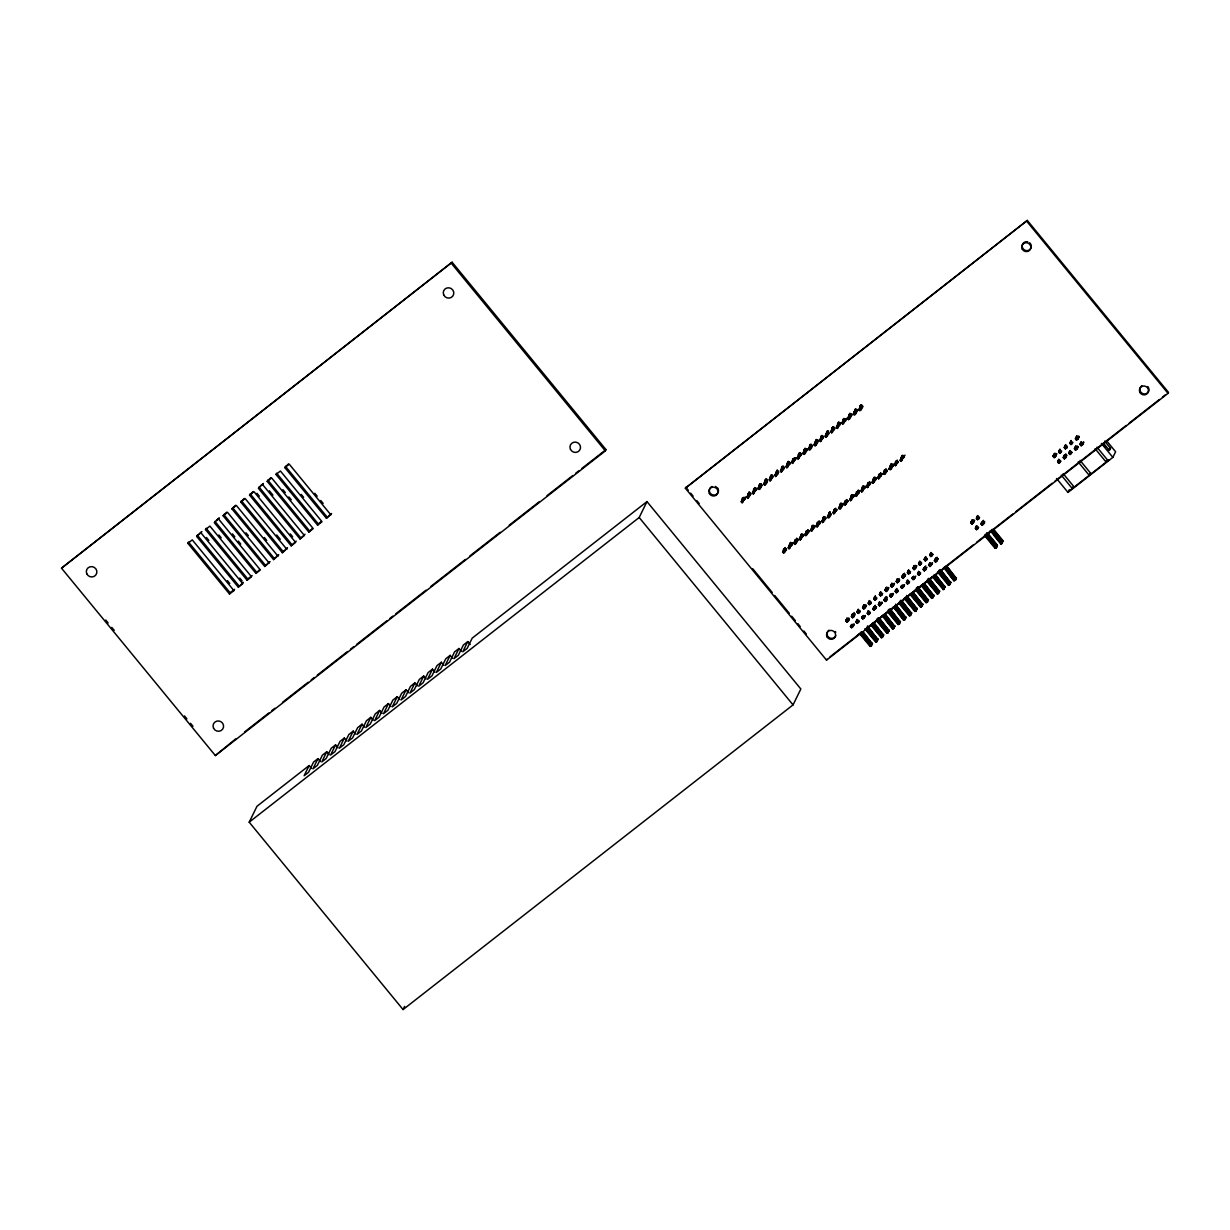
<?xml version="1.0" encoding="UTF-8"?>
<svg xmlns="http://www.w3.org/2000/svg" width="1230" height="1230" viewBox="0 0 1230 1230"><rect width="100%" height="100%" fill="white"/><g stroke="black" fill="none" stroke-linecap="round" stroke-linejoin="round"><path stroke-width="1.5" d="M869.395 604.637L868.226 603.223L869.641 602.131L870.794 603.53L869.395 604.637L868.226 603.223L869.548 600.548M876.575 606.728L873.992 610.234L872.823 608.835L874.299 606.421M880.588 595.889L879.419 594.49L880.834 593.383L881.987 594.797L880.588 595.889L879.419 594.49L880.742 591.799M886.615 596.565L885.431 598.979L886.584 600.394L885.185 601.501L884.016 600.086L885.492 597.672M908.57 574.041L907.402 572.627L908.816 571.52L909.969 572.934L908.57 574.041L907.402 572.627L908.724 569.936M913.167 579.115L914.567 578.53L913.413 577.116L911.999 578.223L913.167 579.638L915.75 576.117M919.763 565.293L918.595 563.878L920.009 562.771L921.162 564.186L919.287 564.232L919.133 562.371L920.978 562.048L921.685 563.155L919.763 565.293L918.595 563.878L919.917 561.188M926.943 567.384L924.36 570.889L923.192 569.475L924.668 567.076M977.589 519.675L976.42 518.276L977.835 517.169L978.988 518.583L977.589 519.675L976.42 518.276L977.742 515.585M984.769 521.766L982.186 525.287L981.017 523.872L982.493 521.459M847.009 622.134L845.84 620.72L847.255 619.613L848.423 621.027L847.009 622.134L845.84 620.72L847.163 618.029M851.621 627.192L853.02 626.624L851.852 625.209L850.437 626.316L851.606 627.731L854.189 624.21M855.327 613.97L853.405 617.076L851.76 616.122L851.975 614.846L853.174 614.308L854.543 615.63L852.605 617.752L851.437 616.338L852.759 613.662M857.202 623.349L856.034 621.95L857.448 620.843L858.617 622.257L857.202 623.349L856.034 621.95L857.218 619.536M858.202 613.386L857.033 611.971L858.448 610.864L859.601 612.279L858.202 613.386L857.033 611.971L858.356 609.28M862.814 618.459L864.213 617.875L863.045 616.476L861.63 617.568L862.799 618.982L865.382 615.477M866.52 605.221L863.798 609.004L862.63 607.605L863.952 604.914M868.395 614.616L867.227 613.201L868.641 612.094L869.795 613.509L868.395 614.616L867.765 611.694L868.964 611.172L870.333 612.479L869.195 613.939L867.227 613.201L868.411 610.787M872.378 643.997L870.886 644.781L872.485 643.259L872.285 644.197L863.091 631.82M874.991 600.271L873.823 598.856L875.237 597.749L876.39 599.164L874.515 599.21L874.361 597.35L875.56 596.827L876.929 598.134L874.991 600.271L873.823 598.856L875.145 596.166M877.974 639.631L876.483 640.399L878.082 638.893L877.882 639.831L867.519 626.024M882.171 602.346L879.588 605.867L878.42 604.453L879.604 602.039M872.67 624.594L882.079 636.033L883.678 634.526L883.463 635.449L874.284 623.072M888.906 587.74L886.184 591.522L885.016 590.108L886.338 587.433M889.167 630.882L887.676 631.667L889.275 630.144L889.059 631.082L879.88 618.705M890.797 596.596L892.181 596.027L891.027 594.613L889.613 595.704L891.581 596.458L892.719 594.997L891.35 593.675L890.151 594.213L890.781 597.119L893.364 593.613M894.502 583.358L891.781 587.156L890.612 585.741L891.935 583.051M894.764 626.516L893.272 627.285L894.871 625.778L894.656 626.716L885.477 614.339M896.378 592.752L895.209 591.338L896.624 590.231L897.777 591.645L896.378 592.752L895.209 591.338L896.685 588.939M897.377 582.774L896.209 581.375L897.623 580.268L898.776 581.682L896.901 581.713L896.747 579.868L897.946 579.33L899.299 580.652L897.377 582.774L896.209 581.375L897.531 578.684M900.36 622.134L898.869 622.918L900.468 621.411L900.252 622.334L891.073 609.957M901.99 587.848L903.373 587.279L902.22 585.864L900.806 586.971L901.974 588.386L904.557 584.865M905.695 574.625L902.974 578.408L901.805 576.993L903.128 574.318M895.056 607.097L904.465 618.536L906.064 617.029L905.849 617.967L895.502 604.161M907.571 584.004L906.402 582.59L907.817 581.498L908.97 582.912L907.571 584.004L906.402 582.59L907.878 580.191M911.553 613.386L910.062 614.17L911.661 612.663L911.445 613.601L902.267 601.224M916.888 565.877L914.167 569.659L912.998 568.245L914.32 565.569M917.149 609.019L915.658 609.803L917.257 608.297L917.042 609.219L906.695 595.412M918.764 575.256L917.595 573.857L919.01 572.75L920.163 574.164L918.287 574.195L918.134 572.35L919.317 571.812L920.686 573.134L918.764 575.256L917.595 573.857L918.779 571.443M911.845 593.982L921.239 605.421L922.854 603.915L922.638 604.852L913.46 592.476M925.36 560.926L924.191 559.512L925.606 558.405L926.759 559.819L925.36 560.926L924.191 559.512L925.514 556.821M924.499 598.195L926.836 601.055L928.45 599.548L928.235 600.486L917.888 586.679M932.54 563.002L929.957 566.523L928.788 565.108L929.972 562.694M930.956 556.544L929.788 555.13L931.202 554.038L932.355 555.453L930.956 556.544L929.788 555.13L931.11 552.455M933.939 595.904L932.432 596.688L934.047 595.182L933.831 596.104L924.653 583.727M938.136 558.635L935.553 562.141L934.923 559.235L936.768 558.897L937.475 560.019L936.353 561.48L934.385 560.742L935.861 558.328M939.536 591.538L938.029 592.307L939.643 590.8L939.428 591.738L930.249 579.361M934.231 576.501L943.625 587.94L945.24 586.433L945.024 587.371L935.846 574.979M950.729 582.789L949.222 583.574L950.836 582.051L950.621 582.989L941.442 570.612M945.424 567.753L954.818 579.192L956.433 577.685L956.217 578.623L947.039 566.246M974.714 520.259L971.992 524.057L970.824 522.642L972.146 519.952M976.589 529.653L975.421 528.239L976.835 527.147L977.988 528.546L976.589 529.653L975.421 528.239L976.605 525.825M984.492 535.434L995.07 548.319L996.469 547.734L986.106 533.928M985.907 534.343L996.485 547.212L995.07 548.319L997.469 545.198L988.074 533.743M990.288 530.668L1000.667 543.952L1002.066 543.368L991.703 529.561M991.503 529.961L1002.081 542.845L1000.667 543.952L1003.065 540.816L993.671 529.377M1056.939 453.885L1054.202 457.668L1053.049 456.253L1054.356 453.578M1058.799 463.264L1057.646 461.85L1059.061 460.758L1060.214 462.157L1058.799 463.264L1057.646 461.85L1058.876 459.359M1059.799 453.301L1058.646 451.887L1060.06 450.78L1061.213 452.194L1059.799 453.301L1058.646 451.887L1059.953 449.211M1067.04 455.3L1064.396 458.898L1063.765 456.007L1064.965 455.469L1066.318 456.791L1065.195 458.252L1063.243 457.483L1064.473 454.992M1065.395 448.919L1064.242 447.505L1065.657 446.413L1066.81 447.828L1065.395 448.919L1064.765 446.029L1066.61 445.706L1067.317 446.813L1066.195 448.274L1064.242 447.505L1065.549 444.829M1069.992 454.516L1068.839 453.117L1070.254 452.01L1071.407 453.424L1069.992 454.516L1068.839 453.117L1070.069 450.611M1070.992 444.553L1069.839 443.138L1071.253 442.031L1072.406 443.446L1070.992 444.553L1069.839 443.138L1071.146 440.463M1078.233 446.552L1076.388 449.504L1075.112 449.119L1074.958 447.259L1076.803 446.936L1077.511 448.043L1075.589 450.149L1074.436 448.735L1075.666 446.244M1079.31 436.404L1076.588 440.186L1075.435 438.772L1076.742 436.096M1083.83 442.185L1081.185 445.783L1080.032 444.368L1081.262 441.877M846.44 620.889L847.255 619.613M852.036 616.522L854.173 612.555M851.037 626.501L851.852 625.209M857.633 612.156L858.448 610.864M856.634 622.119L857.448 620.843M863.229 607.774L864.044 606.498L865.197 607.912L863.814 608.481M862.23 617.752L863.045 616.476M868.826 603.407L869.641 602.131M867.827 613.386L868.641 612.094M874.422 599.041L875.237 597.749M873.423 609.004L875.422 605.314M871.593 645.612L861.123 632.005L871.486 645.812L870.087 646.396L859.524 633.512M880.019 594.659L880.834 593.383M879.02 604.637L879.834 603.361L880.988 604.76L879.604 605.345M865.12 629.145L875.683 642.014L877.298 640.507L877.082 641.445L866.72 627.638M885.615 590.292L886.43 589.016L887.583 590.415L886.2 591M884.616 600.255L885.431 598.979L884.016 600.086L885.185 601.501M882.771 636.863L872.316 623.256L882.679 637.079L881.28 637.647L870.717 624.779M891.212 585.926L892.027 584.634L893.18 586.049L891.781 586.618M890.213 595.889L891.027 594.613M888.367 632.497L877.913 618.89L888.275 632.697L886.876 633.281L876.314 620.397M896.808 581.544L897.623 580.268M895.809 591.522L896.624 590.231M893.472 626.885L893.872 628.33L883.509 614.523M902.405 577.178L904.542 573.211M901.405 587.14L902.22 585.864M899.561 623.748L889.106 610.141L899.468 623.964L898.069 624.533L887.507 611.664M908.001 572.796L908.816 571.52M907.002 582.774L907.817 581.498M905.28 618.644L905.065 619.582L894.702 605.775M913.598 568.429L914.413 567.153L915.566 568.567L914.167 569.136M912.598 578.408L913.413 577.116M898.684 602.915L909.262 615.784L910.877 614.277L910.661 615.215L900.099 601.808M919.194 564.063L920.009 562.771M918.195 574.026L919.01 572.75M904.281 598.533L914.859 611.418L916.473 609.911L916.258 610.833L905.895 597.027M924.791 559.681L925.606 558.405M923.792 569.659L925.79 565.969M921.947 606.267L911.492 592.66L921.854 606.467L920.455 607.036L909.877 594.167M930.387 555.314L931.202 554.038M929.388 565.293L930.203 564.001L931.356 565.416L929.957 566M927.543 601.885L917.088 588.294L927.451 602.1L926.052 602.669L915.474 589.8M934.985 560.911L936.983 557.221M933.139 597.519L922.685 583.912L933.047 597.719L931.648 598.303L921.07 585.418M938.736 593.152L928.281 579.545L938.644 593.352L937.245 593.921L926.667 581.052M943.825 587.525L944.24 588.986L933.878 575.179M937.86 572.304L948.438 585.188L950.052 583.681L949.837 584.604L939.274 571.212M956.325 578.423L955.433 580.237L955.018 578.792M971.423 522.827L972.238 521.535L973.391 522.95L971.992 523.519M977.02 518.445L977.835 517.169M976.02 528.423L976.835 527.147M981.617 524.042L983.616 520.351M996.469 547.734L996.684 546.812M997.361 545.92L995.87 546.704L997.253 546.12M1002.066 543.368L1002.281 542.43M1002.957 541.554L1001.651 541.923L1002.85 541.754M1053.787 456.484L1054.464 455.162L1055.617 456.561L1054.233 457.007M1059.384 452.102L1060.06 450.78M1058.384 462.08L1059.061 460.758M1064.98 447.735L1065.657 446.413M1063.981 457.714L1065.872 453.885M1070.577 443.369L1071.253 442.031M1069.577 453.332L1070.254 452.01M1076.173 438.987L1076.85 437.665L1078.003 439.079L1075.743 438.572L1076.481 436.881L1077.803 436.957L1078.402 438.726L1076.696 439.494M1075.174 448.965L1075.85 447.643L1077.003 449.042L1075.604 449.488M1080.77 444.599L1081.447 443.261L1082.6 444.676L1080.34 444.168L1080.555 442.892L1082.4 442.554L1083 444.338L1081.293 445.091M745.365 498.673L745.257 497.351M756.558 489.924L756.45 488.602M790.137 463.695L789.522 461.896M795.733 459.328L795.626 458.006M806.926 450.58L806.803 449.257M792.335 544.706L791.72 542.891M803.528 535.957L803.421 534.635M809.232 530.914L807.387 532.359M814.721 527.209L814.614 525.887M820.425 522.166L818.58 523.611M840.505 424.35L839.89 422.551M846.102 419.984L845.979 418.661M851.698 415.602L851.083 413.803M857.295 411.235L857.172 409.913M842.704 505.346L842.089 503.547M853.897 496.613L853.789 495.29M865.09 487.864L864.982 486.542M870.794 482.821L868.949 484.266M876.283 479.116L876.175 477.793M881.987 474.073L880.142 475.518M893.072 466.001L892.457 464.202M876.283 607.805L875.022 605.837L873.623 607.651M904.265 457.268L904.158 455.93M881.879 603.438L881.772 602.131M888.475 589.093L887.876 587.325M894.072 584.711L893.964 583.42M899.668 580.345L899.069 578.577M932.248 564.093L932.14 562.787M984.477 522.842L983.216 520.874L981.817 522.688M1078.879 437.772L1078.28 436.004M1077.88 447.735L1077.28 445.967M1083.476 443.369L1083.369 442.077M742.213 502.778L741.26 501.748L743.981 497.181M747.809 498.396L746.856 497.366L749.577 492.8M753.406 494.03L752.452 492.999L755.174 488.433M761.924 485.466C761.524 486.434 759.448 491.4 758.049 488.618L760.77 484.066M767.52 481.084C767.12 482.052 765.045 487.034 763.646 484.251L766.367 479.685M770.195 480.915L769.242 479.885L771.963 475.318M777.314 473.442L775.669 476.517L774.839 475.503L777.56 470.952M781.388 472.166L780.435 471.136L783.156 466.57M788.507 464.694L786.862 467.769L786.032 466.77L788.753 462.203M792.581 463.433L791.628 462.388L794.349 457.821M799.7 455.946L798.055 459.021L797.225 458.021L799.946 453.455M807.449 448.935C806.68 449.919 804.835 456.653 802.821 453.655L805.542 449.088M812.292 446.106C811.892 447.09 809.817 452.056 808.418 449.273L811.139 444.707M786.508 548.98C786.124 549.948 784.048 554.915 782.649 552.132L785.37 547.581M818.642 440.186C817.873 441.186 816.028 447.905 814.014 444.906L816.735 440.34M790.706 545.69L789.06 548.765L788.245 547.765L790.967 543.199M820.564 441.57L819.611 440.54L822.332 435.974M797.701 540.231C797.317 541.2 795.241 546.182 793.842 543.399L796.563 538.832M827.682 434.082L826.037 437.173L825.207 436.158L827.928 431.592M801.899 536.957L800.253 540.032L799.439 539.017L802.16 534.45M831.757 432.822L830.804 431.791L833.525 427.225M807.495 532.575L805.85 535.65L805.035 534.65L807.756 530.084M838.875 425.349L837.23 428.424L836.4 427.41L839.121 422.859M813.092 528.208L811.446 531.283L810.632 530.284L813.353 525.717M842.95 424.073L841.997 423.043L844.718 418.477M817.166 526.932L816.228 525.902L818.949 521.336M851.467 415.509C851.068 416.478 848.992 421.46 847.593 418.677L850.314 414.11M824.285 519.46L822.639 522.535L821.825 521.535L824.53 516.969M857.817 409.59C857.049 410.574 855.204 417.308 853.189 414.295L855.911 409.744M831.28 514.002C830.88 514.97 828.82 519.952 827.421 517.169L830.127 512.602M862.661 406.761C862.261 407.73 860.185 412.711 858.786 409.928L861.507 405.362M835.477 510.727L833.832 513.802L833.017 512.787L835.723 508.221M843.457 503.255C842.55 504.269 840.782 511.465 838.614 508.421L841.32 503.854M846.67 501.978L845.025 505.053L844.211 504.054L846.917 499.488M852.267 497.596L850.622 500.687L849.807 499.672L852.513 495.106M857.864 493.23L856.218 496.305L855.404 495.306L858.11 490.739M863.46 488.863L861.815 491.938L861 490.924L863.706 486.373M869.057 484.482L867.411 487.557L866.596 486.557L869.303 481.991M874.653 480.115L873.008 483.19L872.178 482.191L874.899 477.624M878.727 478.854L877.774 477.809L880.495 473.258M887.245 470.275C886.845 471.244 884.77 476.225 883.371 473.442L886.092 468.876M893.826 463.895C892.918 464.909 891.15 472.12 888.967 469.076L891.689 464.51M897.039 462.634L895.394 465.709L894.564 464.694L897.285 460.128M902.636 458.252L900.99 461.327L900.16 460.327L902.882 455.761M759.648 484.097L759.433 485.389M770.841 475.349L770.626 476.656M782.034 466.601L781.819 467.907M810.017 444.737L809.801 446.044M821.21 436.004L820.994 437.296M832.403 427.256L832.187 428.563M843.596 418.507L843.38 419.814M789.829 543.23L789.629 544.536M801.022 534.481L800.822 535.788M860.385 405.393L860.17 406.7M812.215 525.748L812 527.04M823.408 517L823.193 518.307M840.198 503.885L839.982 505.192M851.391 495.137L851.175 496.443M862.584 486.404L862.368 487.695M873.777 477.655L873.561 478.962M901.759 455.792L901.544 457.099M846.855 618.26L846.64 619.536M858.048 609.511L857.833 610.787M857.049 619.474L857.787 621.673M869.226 600.763L869.026 602.039M868.242 610.741L868.98 612.94M880.419 592.014L880.219 593.306M879.419 601.993L880.173 604.191M897.208 578.899L897.008 580.191M908.401 570.167L908.201 571.443M907.402 580.13L907.202 581.406M919.594 561.418L919.394 562.694M918.595 571.397L919.348 573.595M930.787 552.67L930.587 553.946M929.788 562.648L930.541 564.847M977.42 515.801L977.22 517.092M976.42 525.779L977.173 527.977M1059.63 449.442L1059.43 450.718M1058.63 459.42L1058.43 460.697M1070.823 440.709L1070.623 441.985M1069.823 450.672L1069.623 451.948M1081.016 441.924L1080.816 443.215M61.5 568.168L452.102 262.221L605.975 449.611L605.345 450.887L215.358 755.558L61.5 568.168L452.102 262.221M187.867 543.306L188.482 542.046L230.118 592.752L229.503 594.029L187.867 543.306L192.264 539.878L233.9 590.585L229.503 594.029M196.677 536.434L201.705 531.714L196.677 536.434L238.312 587.14L242.725 583.697L201.09 532.99M205.487 529.546L206.117 528.27L247.753 578.976L247.122 580.253L205.487 529.546L209.9 526.102L251.535 576.809L247.122 580.253M218.709 519.214L260.345 569.921L255.932 573.365L214.297 522.658L219.34 517.938L216.403 520.244M264.757 566.476L269.785 561.772L264.757 566.476L223.122 515.77L226.674 512.203M273.567 559.588L278.595 554.884L273.567 559.588L231.932 508.882L235.499 505.315M282.377 552.716L287.405 547.996L282.377 552.716L240.742 502.009L244.309 498.442M249.552 495.121L253.964 491.677L295.6 542.384L291.187 545.828L249.552 495.121L253.119 491.554M262.774 484.789L304.41 535.496L299.997 538.94L258.377 488.233L263.404 483.513L260.468 485.819M267.187 481.345L271.584 477.901L313.22 528.608L308.822 532.052L267.187 481.345L270.738 477.778M275.997 474.457L276.627 473.196L318.247 523.903L317.632 525.164L275.997 474.457L280.409 471.013L322.029 521.72L317.632 525.164M326.442 518.291L331.47 513.571L326.442 518.291L284.807 467.585L288.374 464.002M233.9 590.585L234.53 589.308L230.118 592.752M238.312 587.14L243.34 582.42M255.932 573.365L259.499 569.798M291.187 545.828L296.215 541.108M299.997 538.94L305.04 534.22M308.822 532.052L312.374 528.485M215.358 755.558L235.637 738.938M470.183 644.535L467.769 641.599L462.788 651.777L467.2 648.333L472.182 638.155L646.98 501.594L800.838 689L793.043 704.898L403.071 1009.569L249.198 822.178L256.993 806.265L309.13 765.537L311.544 768.473M309.13 765.537L304.148 775.715L308.561 772.271L313.542 762.093L317.955 758.649L320.369 761.585M317.955 758.649L312.958 768.827L317.371 765.383L322.352 755.205L326.765 751.761L329.179 754.697M326.765 751.761L321.783 761.939L326.181 758.495L331.178 748.317L335.575 744.873L337.989 747.809M335.575 744.873L330.593 755.051L334.99 751.622L339.987 741.429L344.385 737.985L346.799 740.937M344.385 737.985L339.403 748.178L343.816 744.734L348.797 734.556L353.21 731.112L355.624 734.049M353.21 731.112L348.213 741.29L352.626 737.846L357.607 727.668L362.02 724.224L364.434 727.161M362.02 724.224L357.023 734.402L361.436 730.958L366.417 720.78L370.83 717.336L373.243 720.273M370.83 717.336L365.848 727.514L370.245 724.07L375.242 713.892L379.639 710.448L382.053 713.385M379.639 710.448L374.658 720.626L379.055 717.182L384.052 707.004L388.449 703.56L390.863 706.512M388.449 703.56L383.468 713.754L387.881 710.31L392.862 700.116L397.275 696.687L399.688 699.624M397.275 696.687L392.278 706.866L396.69 703.422L401.672 693.243L406.085 689.799L408.498 692.736M406.085 689.799L401.088 699.978L405.5 696.534L410.482 686.355L414.894 682.911L417.308 685.848M414.894 682.911L409.913 693.09L414.31 689.646L419.307 679.467L423.704 676.023L426.118 678.96M423.704 676.023L418.723 686.202L423.12 682.758L428.117 672.579L432.514 669.135L434.928 672.087M432.514 669.135L427.533 679.314L431.945 675.885L436.927 665.691L441.339 662.263L443.753 665.199M441.339 662.263L436.343 672.441L440.755 668.997L445.737 658.819L450.149 655.375L452.563 658.311M450.149 655.375L445.152 665.553L449.565 662.109L454.546 651.931L458.959 648.487L461.373 651.423M458.959 648.487L453.978 658.665L458.375 655.221L463.372 645.043L467.769 641.599M249.198 822.178L639.185 517.507L646.98 501.594M403.071 1009.569L404.624 1006.386M685.341 488.187L1027.311 220.431L1168.5 392.385L1168.023 393.354L826.529 660.141L685.341 488.187L1027.311 220.431M742.582 498.273L741.26 501.748M745.903 497.028L742.09 502.747M749.162 491.892L746.856 497.366M750.731 494.199L747.686 498.381M754.759 487.526L752.452 492.999M757.08 488.279L753.283 493.999M760.14 483.605L758.049 488.618M765.952 478.777L763.646 484.251M764.599 485.281L766.121 482.175M771.333 474.857L769.242 479.885M773.116 476.717L770.072 480.884M777.145 470.029L774.839 475.503M778.713 472.351L775.669 476.517M782.526 466.109L780.435 471.136M784.31 467.969L781.265 472.135M788.338 461.281L786.032 466.77M789.906 463.602L786.862 467.769M792.95 458.928L791.628 462.388M796.256 457.683L792.458 463.402M799.531 452.548L797.225 458.021M801.099 454.854L798.055 459.021M805.127 448.166L802.821 453.655M810.509 444.261L808.418 449.273M816.32 439.433L814.014 444.906M814.967 445.937L816.489 442.831M821.702 435.512L819.611 440.54M823.485 437.373L820.441 441.539M827.513 430.685L825.207 436.158M829.082 432.991L826.037 437.173M832.879 426.764L830.804 431.791M834.678 428.624L831.634 432.791M838.706 421.936L836.4 427.41M841.028 422.705L837.23 428.424M843.319 419.568L841.997 423.043M846.624 418.323L842.827 424.058M849.899 413.203L847.593 418.677M783.971 548.672L782.649 552.132M848.546 419.707L850.068 416.601M783.587 553.177L785.109 550.071M855.496 408.821L853.189 414.295M790.552 542.292L788.245 547.765M793.089 542.599L789.06 548.765M860.862 404.901L858.786 409.928M795.164 539.924L793.842 543.399M794.78 544.429L796.302 541.323M801.514 534.005L799.439 539.017M804.066 534.312L800.253 540.032M806.357 531.176L805.035 534.65M808.894 531.483L805.85 535.65M812.707 525.256L810.632 530.284M814.491 527.116L811.446 531.283M817.55 522.442L816.228 525.902M820.087 522.735L817.043 526.917M823.9 516.508L821.825 521.535M825.684 518.368L822.639 522.535M829.712 511.68L827.421 517.169M834.324 509.312L833.017 512.787M836.877 509.62L833.832 513.802M840.905 502.947L838.614 508.421M845.517 500.579L844.211 504.054M848.07 500.887L845.025 505.053M851.883 494.645L849.807 499.672M854.435 494.952L850.622 500.687M856.71 491.831L855.404 495.306M859.263 492.138L856.218 496.305M863.076 485.912L861 490.924M865.628 486.219L861.815 491.938M867.903 483.083L866.596 486.557M870.456 483.39L867.411 487.557M874.269 477.163L872.178 482.191M876.052 479.024L873.008 483.19M879.096 474.349L877.774 477.809M881.649 474.657L878.604 478.824M884.693 469.968L883.371 473.442M884.324 474.473L885.846 471.367M891.273 463.587L888.967 469.076M895.886 461.235L894.564 464.694M898.438 461.542L895.394 465.709M902.251 455.3L900.16 460.327M905.019 455.162L900.99 461.327M826.529 660.141L827.006 659.188M852.79 625.317L851.606 627.731L850.437 626.316M863.983 616.568L862.799 618.982L861.63 617.568M891.965 594.705L890.781 597.119L889.613 595.704M882.11 615.615L892.473 628.899L893.964 628.13M870.779 646.365L860.892 634.542M876.483 640.399L877.174 640.384M903.143 585.972L901.974 588.386L900.806 586.971M866.52 628.038L877.098 640.922L876.375 641.999L865.32 628.73M881.971 637.617L872.085 625.793M887.676 631.667L888.46 631.436L886.876 633.281L888.49 631.759M914.336 577.224L913.167 579.638L911.999 578.223M887.568 633.25L876.513 619.997M893.164 628.884L885.631 619.92M898.869 622.918L899.561 622.887M898.761 624.502L887.706 611.249M897.992 612.601L903.666 620.166L893.288 606.882L895.64 609.742M894.502 606.19L905.08 619.059L903.865 619.751M904.465 618.536L904.665 618.137M899.484 601.301L910.677 614.693L909.954 615.769L900.068 603.93M915.658 609.803L916.35 609.773M905.695 597.442L916.273 610.311L915.551 611.387L904.481 598.134M921.147 607.02L911.261 595.197M921.239 605.421L922.039 605.206M926.252 602.27L927.666 601.163L926.744 602.654M943.656 567.522L954.034 580.806L955.526 580.037M927.528 601.024L928.342 600.271M932.34 598.272L922.454 586.449M933.232 596.458L931.648 598.303L933.263 596.796M938.029 592.307L938.828 592.076L937.245 593.921L938.859 592.414M937.937 593.905L926.867 580.652M932.263 576.686L943.533 589.524L934.815 579.13M949.222 583.574L949.914 583.543M950.636 582.466L940.074 569.598L938.659 570.689L949.852 584.081L948.438 585.188L949.222 584.957L938.06 571.904M948.361 573.257L954.034 580.806L955.449 579.714L944.871 566.83M995.762 548.288L996.561 547.535M1001.358 543.921L1002.158 543.168M1002.25 542.107L992.057 530.883M1056.555 478.485L1067.994 492.415L1069.377 489.602M1104.648 441.093L1110.521 448.258L1109.429 450.488L1103.556 443.323M1067.994 492.415L1112.858 457.376L1115.61 451.748L1106.462 440.601M1063.166 473.627L1073.821 486.603L1072.791 487.495L1071.914 488.095L1061.259 475.118M1080.094 460.404L1090.749 473.381L1089.718 474.288L1088.842 474.872L1078.187 461.896M1097.006 447.182L1107.661 460.158L1106.631 461.066L1105.755 461.65L1095.1 448.673M879.588 618.106L873.992 622.472M890.781 609.357L885.185 613.739M929.957 578.761L924.36 583.128M941.15 570.013L935.553 574.379M223.122 515.77L227.519 512.326L269.155 563.033M231.932 508.882L236.345 505.453L277.965 556.16M240.742 502.009L245.154 498.565L286.79 549.272M284.807 467.585L289.219 464.141L330.855 514.847M247.753 578.976L252.15 575.532M318.247 523.903L321.184 521.597M244.709 731.85L268.893 712.954M271.907 710.586L274.936 708.234M282.5 702.33L308.192 682.25M311.221 679.898L314.234 677.53M317.263 675.162L347.49 651.546M350.519 649.194L353.533 646.826M356.562 644.459L386.789 620.843M389.818 618.49L392.831 616.122M395.86 613.755L426.087 590.139M430.623 586.602L465.386 559.435M469.921 555.899L500.164 532.283M509.235 525.195L539.463 501.579M547.012 495.675L572.719 475.595M575.732 473.243L578.761 470.875M581.79 468.507L605.975 449.611M748.993 492.415L748.24 494.137M788.169 461.804L787.415 463.541M799.362 453.071L798.608 454.793M838.537 422.459L837.784 424.181M849.73 413.726L848.977 415.448M755.943 488.126L753.575 489.417L753.744 491.308M766.567 479.3L764.568 481.976L766.859 482.683L767.166 480.822L765.306 480.254M777.76 470.552L775.761 473.243L778.052 473.934L778.359 472.074L776.499 471.521M805.742 448.689L803.943 450.072L804.113 451.964M816.92 439.956L814.921 442.631L817.227 443.338L817.535 441.478L815.674 440.909M828.113 431.207L826.114 433.898L828.42 434.59L828.728 432.729L826.867 432.161M856.095 409.344L854.097 412.035M829.543 512.203L828.789 513.925M891.104 464.11L890.351 465.847M830.327 512.203L828.328 514.893M807.695 532.19L809.094 531.099L807.941 529.7M818.888 523.442L820.287 522.35L819.134 520.951M869.256 484.097L870.655 483.006L869.502 481.607M880.434 475.349L881.833 474.257L880.695 472.858M1065.764 444.66L1065.026 446.352M1076.957 435.912L1076.219 437.603M1054.464 455.162L1053.049 456.253L1054.202 457.668M1076.85 437.665L1075.435 438.772L1076.588 440.186M875.36 595.981L874.622 597.672M886.553 587.233L885.815 588.924M925.729 556.637L924.991 558.328M1059.922 452.609L1061.721 451.195L1059.691 449.996L1059.322 452.256L1061.213 452.194M1065.411 448.258L1066.81 447.828M1071.099 443.861L1072.914 442.446L1070.884 441.247L1070.515 443.507L1072.406 443.446M972.238 521.535L970.824 522.642L971.992 524.057M864.044 606.498L862.63 607.605L863.798 609.004M886.43 589.016L885.016 590.108L886.184 591.522M892.027 584.634L890.612 585.741L891.781 587.156M914.413 567.153L912.998 568.245L914.167 569.659M977.589 519.152L978.988 518.583M847.024 621.596L848.423 621.027M852.621 617.229L854.02 616.66L852.851 615.246L851.437 616.338L852.605 617.752M858.217 612.863L859.601 612.279M869.41 604.115L870.794 603.53M875.007 599.748L876.39 599.164M880.603 595.366L881.987 594.797M897.377 582.251L898.776 581.682M902.974 577.885L904.373 577.301L903.22 575.901L901.805 576.993L902.974 578.408M908.57 573.503L909.969 572.934M919.763 564.77L921.162 564.186M925.36 560.388L926.759 559.819M930.956 556.022L932.355 555.453M1075.958 445.89L1075.22 447.582M1075.85 447.643L1074.436 448.735L1075.589 450.149M1081.447 443.261L1080.032 444.368L1081.185 445.783M885.554 597.211L884.816 598.902M896.747 588.463L896.009 590.154M935.922 557.866L935.184 559.558M1058.83 462.603L1060.214 462.157M1064.427 458.237L1065.81 457.791L1064.657 456.376L1063.243 457.483L1064.396 458.898M1070.008 453.87L1071.407 453.424M879.834 603.361L878.42 604.453L879.588 605.867M930.203 564.001L928.788 565.108L929.957 566.523M976.605 529.131L977.988 528.546M982.201 524.749L983.585 524.18L982.432 522.765L981.017 523.872L982.186 525.287M857.218 622.826L858.617 622.257M868.411 614.077L869.795 613.509M874.115 609.527L875.929 608.112L874.561 606.79L873.146 608.604L875.391 609.142L874.238 607.728L872.823 608.835L873.992 610.234M885.2 600.963L886.584 600.394M896.393 592.23L897.777 591.645M907.571 583.481L908.97 582.912M918.764 574.733L920.163 574.164M924.36 570.366L925.76 569.782L924.606 568.383L923.192 569.475L924.36 570.889M935.553 561.618L936.952 561.049L935.799 559.635L934.385 560.742L935.553 562.141M916.273 588.186L917.688 587.079L928.25 599.948M927.466 579.438L928.881 578.331L939.443 591.215M988.259 532.867L992.748 529.377M830.019 656.82L861.753 632.035M864.782 629.668L894.994 606.067M898.023 603.699L901.037 601.332M904.065 598.979L934.293 575.363M937.306 573.011L940.335 570.643M943.348 568.291L973.576 544.675M976.589 542.307L1012.859 513.986M1015.888 511.619L1052.142 483.282M1055.171 480.93L1126.188 425.442M1129.217 423.089L1159.429 399.473M1162.458 397.106L1165.471 394.753M862.168 631.82L857.202 635.587M864.782 629.775L873.361 623.072M880.08 617.829L884.555 614.339M891.273 609.081L912.537 592.476M923.73 583.727L913.167 591.876M930.433 578.484L934.923 574.979M941.627 569.736L946.116 566.246M1107.969 450.257L1110.521 448.258M995.87 546.704L997.269 545.597L986.706 532.728M1001.451 542.322L1002.865 541.231L993.471 529.776M883.57 635.249L882.079 636.033M905.157 618.521L905.957 617.768M921.947 605.406L922.746 604.653M945.132 587.156L943.625 587.94M1071.914 488.095L1073.821 486.603M1088.842 474.872L1090.749 473.381M1105.755 461.65L1107.661 460.158M882.894 636.141L881.28 637.647L882.694 636.54L882.279 635.618M894.087 627.392L892.473 628.899L893.887 627.807L883.309 614.923M944.456 588.048L942.841 589.554L944.256 588.447L933.678 575.579M1070.946 489.632L1109.214 459.728M876.375 641.999L877.19 641.245M904.358 620.135L905.157 619.382M909.954 615.769L910.754 615.015M915.551 611.387L916.35 610.634M943.533 589.524L944.333 588.77M949.13 585.157L949.929 584.404M855.773 413.019L856.71 410.866L854.85 410.313M844.58 421.752L845.625 420.937L845.01 419.138L843.119 419.476L843.288 421.367M833.386 430.5L834.54 429.009L833.141 427.671L831.926 428.209L832.095 430.1M822.194 439.248L823.131 437.111L821.271 436.542M811.001 447.981L811.938 445.844L810.078 445.275M794.211 461.096L795.364 459.62L794.642 458.483L792.75 458.821L792.92 460.712M783.018 469.845L784.171 468.353L782.787 467.016L781.557 467.569L781.726 469.445M771.825 478.593L772.763 476.456L770.903 475.887M760.632 487.341L761.57 485.189L759.71 484.635M749.439 496.074L750.377 493.937L748.516 493.368M743.843 500.456L745.011 498.965L744.273 497.827L742.382 498.165L742.551 500.057M880.357 476.533L881.403 475.702L880.788 473.904L879.435 473.827L878.697 475.549M818.811 524.61L819.857 523.796L819.242 521.997L817.35 522.335L817.504 524.226M915.058 577.731L913.167 577.608M864.69 617.076L862.799 616.968M860.447 405.931L862.522 407.161L860.677 408.591L859.908 406.361L861.692 404.977L862.845 406.377M849.254 414.679L851.329 415.894L849.484 417.339L848.715 415.094L850.499 413.726L851.652 415.125M838.061 423.428L840.136 424.642L838.291 426.087L837.522 423.843L839.306 422.459L840.459 423.858M804.482 449.657L806.557 450.872L804.712 452.317M798.885 454.024L800.961 455.238L799.116 456.684L798.347 454.454L800.146 453.071L801.284 454.47M787.692 462.772L789.768 463.987L787.923 465.432L787.154 463.187L788.953 461.804L790.091 463.218M777.652 470.429L776.222 472.274M901.821 456.33L903.896 457.545L902.051 458.99M755.266 487.926L753.775 489.079L754.82 490.709M754.113 489.002L756.189 490.216L754.344 491.662M890.628 465.078L892.703 466.293L890.858 467.738M862.661 486.942L864.736 488.156L862.876 489.602M851.467 495.675L853.543 496.905L851.683 498.35M840.274 504.423L842.35 505.638L840.49 507.083M829.082 513.171L831.157 514.386L829.297 515.831M812.292 526.286L814.368 527.501L812.507 528.946L811.754 526.701L813.537 525.318L814.691 526.717M801.099 535.035L803.175 536.249L801.33 537.695M789.906 543.768L791.982 544.982L790.137 546.428M925.391 566.492L923.991 568.291M954.818 579.192L945.07 566.43M868.472 485.235L870.21 484.451L869.595 482.652L867.719 482.99L867.873 484.866M857.279 493.968L859.017 493.199L858.402 491.385L856.526 491.723L856.68 493.614M806.911 533.313L808.664 532.544L808.048 530.745L806.157 531.083L806.311 532.959M891.366 595.443L893.072 594.69L892.965 593.398M1001.451 543.721L993.825 534.958M995.87 548.088L984.692 535.035M1066.087 454.716L1064.765 454.639L1064.027 456.33M1055.894 453.486L1054.571 453.409L1053.833 455.1M856.68 409.436L855.327 409.344L854.573 411.066M828.697 431.284L826.806 431.622L826.591 432.929M817.504 440.033L816.151 439.956L815.398 441.678M806.311 448.781L804.42 449.119L805.189 451.364M973.683 519.844L972.361 519.767L971.623 521.459M858.202 490.232L859.386 490.908M767.136 479.377L765.245 479.715L765.029 481.022M936.583 557.744L937.952 559.05M915.858 565.462L913.998 565.785L913.798 567.061M796.656 538.31L797.824 539.001M904.665 574.195L902.805 574.533L902.605 575.809M886.215 597.088L887.368 597.765M865.49 604.806L863.629 605.145L863.429 606.421M854.297 613.555L852.452 613.878L853.189 616.076M748.747 496.044L747.978 493.799L749.777 492.415L750.915 493.814M901.974 586.356L903.865 586.479L904.158 584.65M743.627 499.441L742.582 497.827M851.606 625.701L853.497 625.824L853.789 623.994M800.715 453.147L801.437 454.285M848.7 617.921L849.407 619.028M1026.835 221.385L1168.023 393.354M1103.679 445.029L1105.816 447.643M1101.404 443.43L1112.858 457.376M904.219 456.776L903.081 455.377L901.083 458.052M859.785 409.144L860.616 410.144M901.175 459.543L901.99 460.543M854.189 413.511L855.019 414.525M895.578 463.91L896.393 464.925M893.026 465.524L891.888 464.11L889.89 466.8M848.592 417.893L849.423 418.892M889.982 468.292L890.797 469.291M842.996 422.259L843.826 423.258M884.385 472.658L885.2 473.658M837.399 426.626L838.23 427.64M878.789 477.025L879.604 478.04M833.709 426.841L834.863 428.24M875.099 477.24L876.237 478.639M946.839 566.646L956.233 578.1M831.803 431.007L832.633 432.007M873.192 481.407L874.007 482.406M826.222 435.374L827.037 436.389M867.596 485.773L868.411 486.773M823.67 436.973L822.516 435.574L820.733 436.957L820.902 438.849M865.059 487.372L863.906 485.973L861.907 488.664M935.646 575.394L945.04 586.833M820.625 439.756L821.44 440.755M861.999 490.14L862.83 491.154M858.309 490.355L859.463 491.754M930.987 583.727L934.508 588.017M815.029 444.122L815.844 445.122M856.403 494.522L857.233 495.521M812.477 445.721L811.323 444.322L809.54 445.706L809.709 447.597M853.866 496.121L852.713 494.721L850.714 497.397M924.453 584.142L933.847 595.581M809.432 448.489L810.247 449.504M850.806 498.888L851.637 499.887M804.343 449.796L805.481 451.195M918.626 591.046L922.146 595.335M803.836 452.871L804.651 453.87M845.21 503.255L846.04 504.269M915.673 589.385L925.083 600.84M842.673 504.869L841.52 503.47L839.521 506.145M913.26 592.875L922.654 604.33M798.239 457.237L799.054 458.237M839.613 507.636L840.444 508.636M907.663 597.257L917.057 608.696M792.643 461.604L793.458 462.618M834.017 512.003L834.847 513.018M900.898 600.194L911.461 613.063M787.046 465.986L787.861 466.985M828.42 516.385L829.251 517.384M783.356 466.185L784.494 467.585M824.73 516.585L825.884 517.984M896.47 605.99L905.864 617.445M781.45 470.352L782.265 471.351M822.824 520.751L823.654 521.751M900.268 621.811L889.705 608.942L888.291 610.034L895.332 618.629M775.853 474.719L776.668 475.733M817.227 525.118L818.058 526.133M773.301 476.333L772.163 474.934L770.364 476.302L770.534 478.193M885.277 614.739L894.671 626.193M770.257 479.1L771.072 480.1M811.631 529.5L812.461 530.499M889.075 630.56L878.512 617.675L877.098 618.782L884.139 627.362M764.66 483.467L765.475 484.466M806.034 533.866L806.865 534.865M762.108 485.066L760.97 483.667L759.171 485.051L759.341 486.942M803.498 535.465L802.344 534.066L800.346 536.757M874.084 623.487L883.478 634.926M759.064 487.833L759.879 488.848M800.438 538.233L801.268 539.247M796.748 538.448L797.901 539.847M867.319 626.424L877.882 639.308M753.975 489.14L755.112 490.539M753.467 492.215L754.282 493.215M794.841 542.615L795.672 543.614M792.305 544.213L791.151 542.814L789.153 545.49M862.891 632.235L872.285 643.674M747.871 496.582L748.686 497.596M789.245 546.981L790.075 547.98M742.782 497.873L743.935 499.272M742.274 500.948L743.089 501.963M783.648 551.348L784.479 552.362M685.817 487.218L688.246 490.186M690.676 493.153L693.12 496.121M696.764 500.564L699.193 503.531M752.76 568.752L772.225 592.476M774.669 595.443L789.276 613.232M791.705 616.199L795.349 620.643M797.793 623.61L800.223 626.562M803.882 631.021L806.311 633.988M451.487 263.497L605.345 450.887M639.185 517.507L793.043 704.898M314.819 493.291L317.202 496.182M320.769 500.533L323.152 503.424M285.437 466.308L327.072 517.015M301.242 494.383L303.625 497.274M282.915 489.678L285.299 492.569M288.865 496.92L291.249 499.81M267.802 480.069L309.437 530.776M269.355 490.755L272.922 495.106M258.992 486.957L300.627 537.664M256.962 493.307L259.346 496.197M290.28 533.866L292.648 536.757M250.182 493.845L291.818 544.552M276.704 534.958L280.271 539.309M241.372 500.733L283.008 551.44M264.327 537.495L266.695 540.401M232.547 507.621L274.182 558.328M245.985 532.79L248.368 535.68M223.737 514.494L265.373 565.216M232.424 533.882L234.792 536.772M238.374 541.123L240.742 544.029M214.927 521.382L256.563 572.088M218.848 534.973L221.231 537.864M206.471 537.51L208.839 540.401M239.773 578.069L242.156 580.975M197.307 535.158L238.928 585.864M227.396 580.606L229.764 583.512M105.734 620.012L108.163 622.964M111.792 627.392L114.221 630.344M184.485 715.922L186.914 718.874M190.542 723.302L192.972 726.254M1148.605 387.819A4.597 4.443 26.1 0 1 1146.498 393.523A4.597 4.443 26.1 0 1 1140.502 391.694A4.597 4.443 26.1 0 1 1141.824 385.759M1147.821 386.589A4.597 4.443 26.1 0 1 1148.267 387.173M1030.617 243.878A4.597 4.443 26.1 0 1 1029.464 249.859A4.597 4.443 26.1 0 1 1023.283 248.983A4.597 4.443 26.1 0 1 1023.591 242.894M1024.159 242.448A4.597 4.443 26.1 0 1 1027.665 241.818M1029.633 242.787A4.597 4.443 26.1 0 1 1030.171 243.294M835.77 635.756A4.597 4.443 26.1 0 1 828.682 637.309A4.597 4.443 26.1 0 1 828.958 630.175M835.416 631.59A4.597 4.443 26.1 0 1 835.754 632.235M718.105 488.94A4.597 4.443 26.1 0 1 715.768 494.737A4.597 4.443 26.1 0 1 709.756 492.384A4.597 4.443 26.1 0 1 711.939 486.526M715.506 486.45A4.597 4.443 26.1 0 1 716.168 486.773M717.305 487.71A4.597 4.443 26.1 0 1 717.751 488.295M786.385 549.364L785.232 550.856L783.495 549.18L784.986 548.027L786.385 549.364M797.578 540.616L796.425 542.107L794.688 540.447L796.179 539.278L797.578 540.616M825.561 518.752L824.408 520.244L822.67 518.583L824.162 517.415L825.561 518.752M836.754 510.02L835.601 511.496L833.863 509.835L835.355 508.682L836.754 510.02M847.947 501.271L846.793 502.763L845.056 501.102L846.548 499.934L847.947 501.271M848.946 619.997L847.808 621.457L846.117 619.828L847.578 618.675L848.946 619.997M875.929 479.408L874.761 480.899L873.039 479.239L874.53 478.07L875.929 479.408M853.543 625.593L852.405 627.054L850.714 625.424L852.175 624.287L853.543 625.593M860.139 611.249L859.001 612.709L857.31 611.079L858.771 609.942L860.139 611.249M859.14 621.227L857.325 622.641L856.311 621.058L857.771 619.905L859.14 621.227M887.107 470.66L885.954 472.151L884.232 470.49L885.723 469.322L887.107 470.66M865.736 606.882L863.921 608.297L862.907 606.713L864.367 605.56L865.736 606.882M864.736 616.845L863.598 618.306L861.907 616.676L863.368 615.538L864.736 616.845M871.332 602.515L870.194 603.961L868.503 602.331L869.964 601.193L871.332 602.515M898.3 461.927L897.147 463.402L895.425 461.742L896.916 460.589L898.3 461.927M882.525 593.767L881.387 595.228L879.696 593.598L881.157 592.445L882.525 593.767M881.526 603.73L879.711 605.16L878.697 603.561L880.157 602.423L881.526 603.73M888.106 589.385L886.984 590.846L885.293 589.216L886.753 588.078L888.106 589.385M887.122 599.364L885.984 600.824L884.293 599.195L885.754 598.057L887.122 599.364M893.703 585.019L891.904 586.433L890.874 584.85L892.35 583.712L893.703 585.019M898.315 590.615L896.501 592.03L895.486 590.446L896.947 589.308L898.315 590.615M904.896 576.27L903.097 577.7L902.067 576.101L903.527 574.963L904.896 576.27M903.896 586.249L902.774 587.709L901.083 586.08L902.543 584.942L903.896 586.249M910.492 571.904L909.37 573.365L907.663 571.735L909.124 570.597L910.492 571.904M909.493 581.882L907.694 583.297L906.664 581.698L908.14 580.56L909.493 581.882M916.089 567.537L914.274 568.952L913.26 567.353L914.72 566.215L916.089 567.537M915.089 577.5L913.967 578.961L912.26 577.331L913.721 576.193L915.089 577.5M927.282 558.789L925.467 560.204L924.453 558.62L925.913 557.482L927.282 558.789M926.282 568.767L925.16 570.213L923.453 568.583L924.914 567.445L926.282 568.767M932.878 554.423L931.064 555.837L930.049 554.238L931.51 553.1L932.878 554.423M931.879 564.385L930.064 565.8L929.05 564.216L930.51 563.079L931.879 564.385M973.914 521.92L972.115 523.334L971.085 521.751L972.561 520.613L973.914 521.92M979.511 517.553L978.388 519.014L976.682 517.384L978.158 516.231L979.511 517.553M978.527 527.516L976.712 528.931L975.698 527.347L977.158 526.209L978.527 527.516M984.108 523.15L982.985 524.61L981.294 522.981L982.755 521.843L984.108 523.15M1056.124 455.561L1055.002 457.022L1053.295 455.392L1054.771 454.254L1056.124 455.561M1060.721 461.158L1059.599 462.618L1057.908 460.989L1059.368 459.851L1060.721 461.158M1071.914 452.425L1070.115 453.839L1069.085 452.24L1070.546 451.102L1071.914 452.425M870.287 645.981L871.701 644.889L870.287 645.981M898.269 624.117L899.683 623.026L898.269 624.117M920.655 606.636L922.07 605.529L920.655 606.636M213.513 728.129A5.304 5.135 26.1 0 0 222.599 729.236A5.304 5.135 26.1 0 0 218.832 720.98A5.304 5.135 26.1 0 0 213.513 728.129M86.792 573.81A5.304 5.135 26.1 0 0 95.894 574.902A5.304 5.135 26.1 0 0 92.112 566.646A5.304 5.135 26.1 0 0 86.792 573.81M443.723 294.954A5.304 5.135 26.1 0 0 452.825 296.046A5.304 5.135 26.1 0 0 449.042 287.805A5.304 5.135 26.1 0 0 443.723 294.954M570.443 449.288A5.304 5.135 26.1 0 0 579.53 450.38A5.304 5.135 26.1 0 0 575.763 442.124A5.304 5.135 26.1 0 0 570.443 449.288M1139.918 392.447A4.597 4.443 26.1 0 0 1147.805 392.924A4.597 4.443 26.1 0 0 1144.115 385.989A4.597 4.443 26.1 0 0 1139.918 392.447M1022.253 249.137A4.597 4.443 26.1 0 0 1030.156 249.629A4.597 4.443 26.1 0 0 1026.466 242.679A4.597 4.443 26.1 0 0 1022.253 249.137M827.052 636.863A4.597 4.443 26.1 0 0 834.955 637.34A4.597 4.443 26.1 0 0 831.265 630.406A4.597 4.443 26.1 0 0 827.052 636.863M709.403 493.553A4.597 4.443 26.1 0 0 717.305 494.045A4.597 4.443 26.1 0 0 713.6 487.095A4.597 4.443 26.1 0 0 709.403 493.553"/></g></svg>
